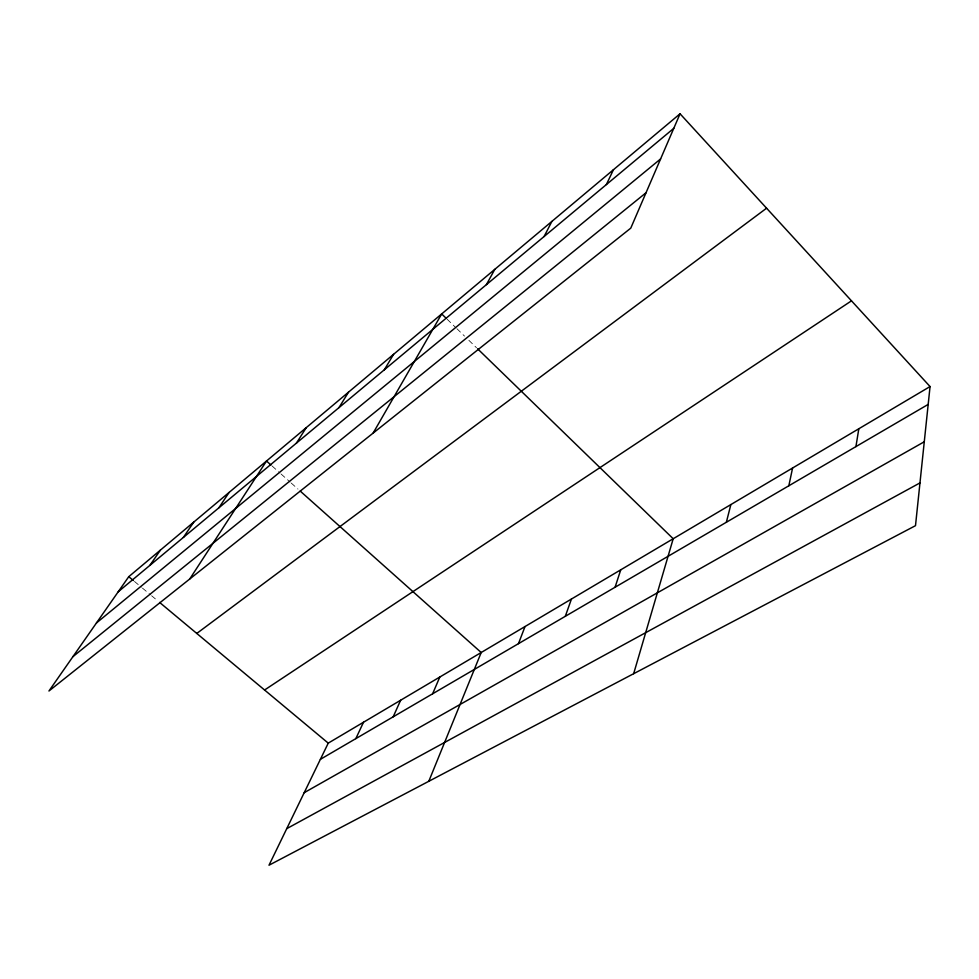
<?xml version="1.0" encoding="UTF-8"?>
<svg xmlns="http://www.w3.org/2000/svg" width="979" height="979" viewBox="0 0 979 979"><rect width="100%" height="100%" fill="white"/><g stroke="black" fill="none" stroke-linecap="round" stroke-linejoin="round"><path stroke-width="0.73" stroke-dasharray="4.89 3.67" d="M134.478 581.453L141.343 587.18M142.481 588.134L150.485 594.804M151.623 595.758L157.338 600.531M272.138 466.028L279.994 473.053M281.12 474.044L290.114 482.072M291.24 483.075L297.971 489.084M447.122 319.215L455.822 327.659M456.912 328.711L464.523 336.103M468.868 340.325L476.479 347.716"/><path stroke-width="1.47" d="M930.05 386.558L915.5 525.674L269.005 865.216L328.246 743.134L930.05 386.558L680.05 113.784L128.763 576.68L48.95 691.003L630.77 228.144L680.05 113.784M855.927 446.608L858.816 428.765M788.829 485.78L792.586 468.011M726.357 522.26L730.86 504.577M633.658 673.699L673.197 538.744L477.568 348.769M615.069 587.253L620.747 569.827M565.299 616.317L571.442 599.038M518.466 643.668L525.013 626.56M428.79 781.303L481.203 652.516L300.223 491.091M432.62 693.793L439.804 677.04M393.179 716.824L400.631 700.254M355.83 738.631L363.49 722.257M606.356 184.59L613.466 169.685M544.091 236.526L551.899 221.389M486.404 284.644L494.799 269.335M373.121 433.11L441.688 313.929L446.032 318.151M384.319 369.805L393.582 354.325M338.954 407.643L348.524 392.151M296.417 443.132L306.256 427.652M189.742 578.993L266.508 461.023L271.012 465.025M218.855 507.832L229.074 492.449M183.391 537.422L193.756 522.113M149.909 565.36L160.372 550.149M118.226 591.781L673.772 128.347M96.444 622.974L660.605 158.928M72.923 656.664L646.018 192.765M196.791 633.437L766.581 208.197M264.575 690.011L851.485 300.834M320.39 759.325L928.178 404.413M304.2 792.684L924.274 441.774M286.749 828.65L919.966 482.916M128.763 576.68L133.34 580.498M159.626 602.44L328.246 743.134"/></g></svg>
